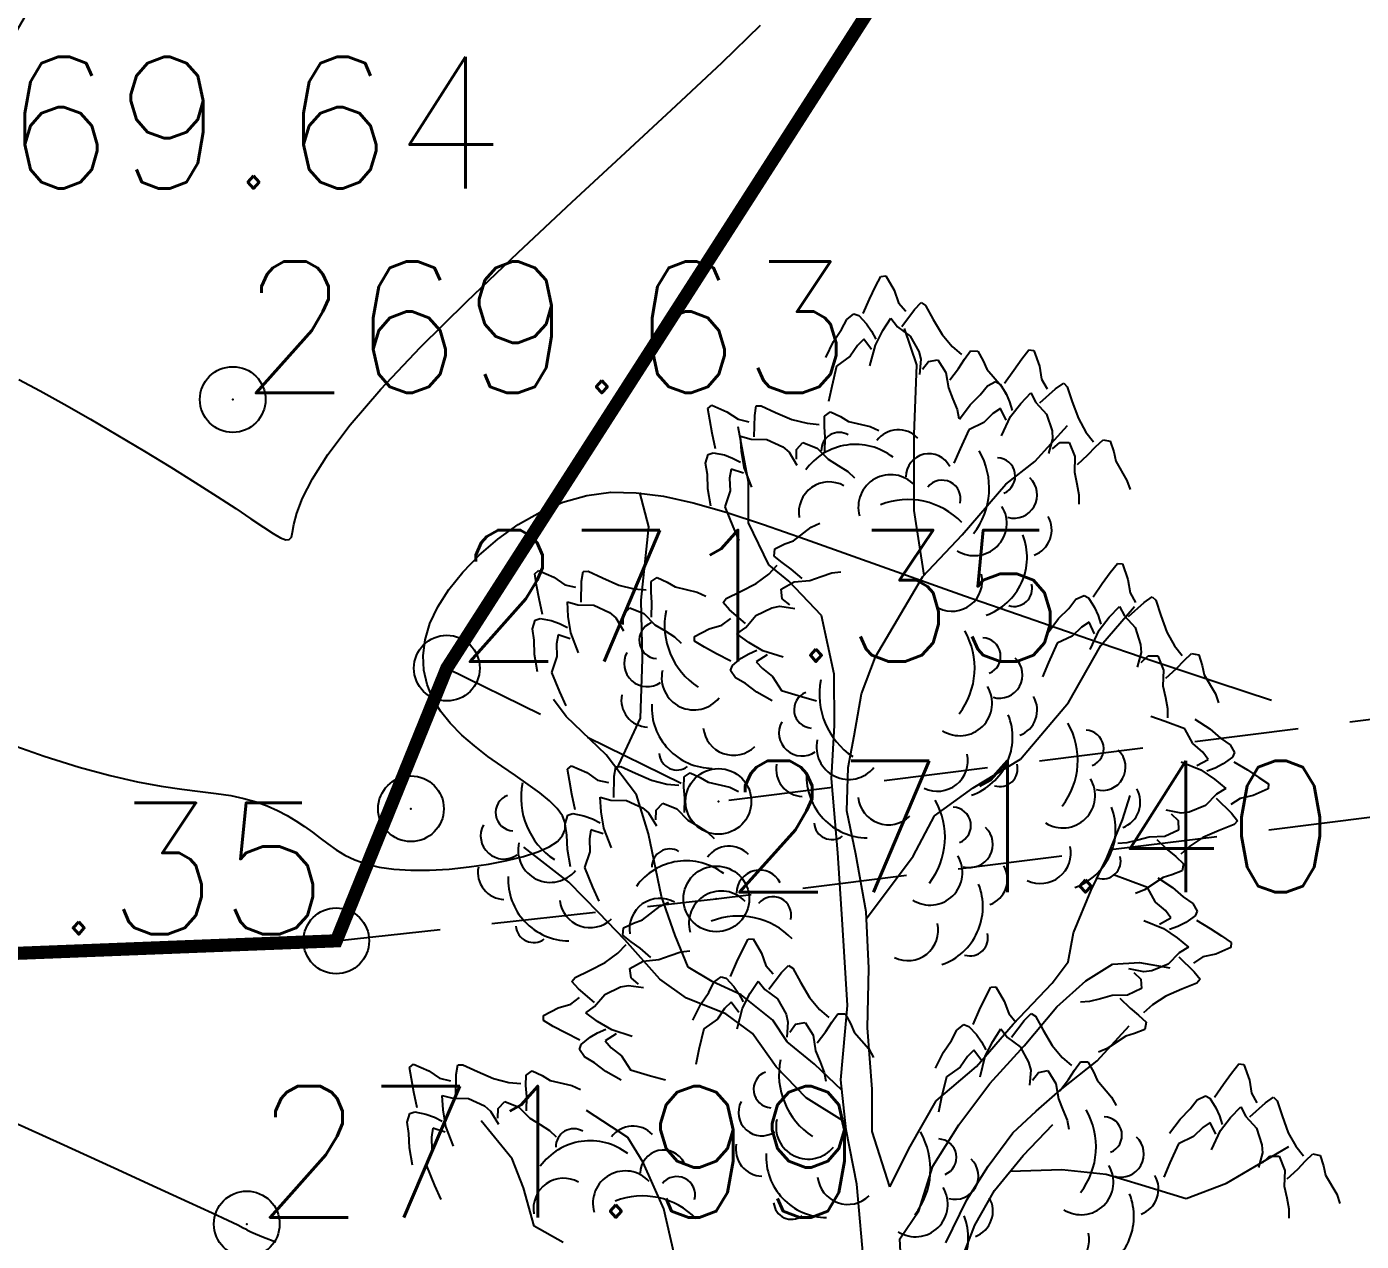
# Model space of a CAD drawing. Header units: millimetres. Extents: x 524954 to 526204, y 9523489 to 9524010.
# Drawn here: x 525396.12 to 525406.27, y 9523714.92 to 9523724.16 of the extents above; entities that cross this region are included whole.
import ezdxf
from ezdxf.enums import TextEntityAlignment as Align

# ---------------------------------------------------------------- set-up
doc = ezdxf.new("R2010")
doc.units = ezdxf.units.MM
doc.header["$PDMODE"] = 32
doc.header["$PDSIZE"] = 0.5
doc.linetypes.add('ACAD_ISO12W100', pattern=[21, 12, -3, 0, -3, 0, -3])
doc.linetypes.add('CACHE2', pattern=[4.7625, 3.175, -1.5875])
for name, color, linetype in [('Arbre', 34, 'ACAD_ISO12W100'), ('Bord Fleuve', 4, 'ACAD_ISO12W100'), ('Caniveau', 5, 'CACHE2'), ('CN_01_00', 3, 'Continuous'), ('CN_02_00', 4, 'Continuous'), ('CN_10_00', 1, 'Continuous'), ('TopoAlt', 3, 'Continuous'), ('TOPOJIS', 7, 'Continuous')]:
    doc.layers.add(name, color=color, linetype=linetype)
doc.styles.add('Simplex 1.0', font='Simplex.shx', dxfattribs={"width": 0.99, "height": 1})

# ---------------------------------------------------------------- blocks, each defined once
blk = doc.blocks.new('TCPOINT M')
at = {"color": 0}
blk.add_point((0, 0), dxfattribs=at)
at = {"layer": 'TopoAlt', "style": 'Simplex 1.0', "width": 0.99}
blk.add_attdef('ALT', (0.15, 0.15), '', height=1, dxfattribs=at)
blk = doc.blocks.new('v088')
at = {"color": 3, "linetype": 'Continuous'}
for p, q in [((-0.024, 12.318), (0.016, 12.396)), ((0.016, 12.396), (0.055, 12.4)), ((0.055, 12.4), (0.118, 12.291)), ((-0.069, 12.224), (-0.024, 12.318)), ((0.118, 12.291), (0.152, 12.195)), ((-0.118, 12.113), (-0.069, 12.224)), ((0.152, 12.195), (0.207, 12.131)), ((0.272, 12.144), (0.324, 12.197)), ((0.324, 12.197), (0.356, 12.175)), ((-0.243, 12.069), (-0.188, 12.111)), ((-0.188, 12.111), (-0.15, 12.099)), ((-0.15, 12.099), (-0.092, 12.035)), ((0.175, 12.015), (0.272, 12.144)), ((0.356, 12.175), (0.415, 12.069)), ((-0.344, 11.901), (-0.283, 11.991)), ((-0.283, 11.991), (-0.243, 12.069)), ((-0.092, 12.035), (-0.054, 11.98)), ((-0.025, 11.872), (0.032, 11.984)), ((0.032, 11.984), (0.092, 12.078)), ((0.092, 12.078), (0.144, 12.013)), ((0.144, 12.013), (0.24, 11.942)), ((0.415, 12.069), (0.484, 11.953)), ((-0.403, 11.78), (-0.344, 11.901)), ((-0.112, 11.918), (-0.162, 11.869)), ((-0.054, 11.839), (-0.112, 11.918)), ((-0.054, 11.98), (-0.022, 11.919)), ((0.24, 11.942), (0.305, 11.825)), ((0.484, 11.953), (0.56, 11.862)), ((-0.217, 11.788), (-0.32, 11.714)), ((-0.162, 11.869), (-0.217, 11.788)), ((-0.066, 11.715), (-0.025, 11.872)), ((0.305, 11.825), (0.32, 11.765)), ((0.56, 11.862), (0.63, 11.801)), ((0.653, 11.766), (0.699, 11.829)), ((0.699, 11.829), (0.754, 11.828)), ((0.754, 11.828), (0.796, 11.754)), ((1.089, 11.768), (1.142, 11.837)), ((1.142, 11.837), (1.181, 11.833)), ((1.181, 11.833), (1.223, 11.714)), ((-0.32, 11.714), (-0.357, 11.558)), ((0.32, 11.765), (0.311, 11.65)), ((0.334, 11.69), (0.378, 11.749)), ((0.378, 11.749), (0.45, 11.762)), ((0.45, 11.762), (0.511, 11.664)), ((0.542, 11.608), (0.608, 11.694)), ((0.608, 11.694), (0.653, 11.766)), ((0.796, 11.754), (0.824, 11.689)), ((0.824, 11.689), (0.934, 11.561)), ((0.958, 11.583), (1.027, 11.683)), ((1.027, 11.683), (1.089, 11.768)), ((1.223, 11.714), (1.239, 11.614)), ((0.511, 11.664), (0.53, 11.547)), ((0.827, 11.564), (0.889, 11.595)), ((0.889, 11.595), (0.923, 11.575)), ((0.923, 11.575), (0.969, 11.502)), ((1.239, 11.614), (1.281, 11.541)), ((1.346, 11.541), (1.408, 11.583)), ((1.408, 11.583), (1.435, 11.556)), ((-0.357, 11.558), (-0.382, 11.444)), ((0.53, 11.547), (0.565, 11.463)), ((0.696, 11.418), (0.773, 11.494)), ((0.773, 11.494), (0.827, 11.564)), ((0.934, 11.561), (0.97, 11.497)), ((0.969, 11.502), (0.996, 11.441)), ((1.081, 11.429), (1.158, 11.51)), ((1.158, 11.51), (1.196, 11.437)), ((1.227, 11.433), (1.346, 11.541)), ((1.435, 11.556), (1.473, 11.441)), ((-1.299, 11.392), (-1.27, 11.417)), ((-1.285, 11.305), (-1.299, 11.392)), ((-1.27, 11.417), (-1.154, 11.366)), ((-0.943, 11.337), (-0.932, 11.411)), ((-0.932, 11.411), (-0.894, 11.412)), ((-0.894, 11.412), (-0.784, 11.361)), ((0.565, 11.463), (0.596, 11.383)), ((0.596, 11.383), (0.609, 11.315)), ((0.615, 11.31), (0.696, 11.418)), ((0.927, 11.391), (0.869, 11.352)), ((0.969, 11.302), (0.927, 11.391)), ((0.996, 11.441), (1.016, 11.375)), ((1.004, 11.329), (1.081, 11.429)), ((1.196, 11.437), (1.277, 11.348)), ((1.473, 11.441), (1.519, 11.314)), ((-1.266, 11.203), (-1.285, 11.305)), ((-1.154, 11.366), (-1.07, 11.309)), ((-1.07, 11.309), (-0.988, 11.29)), ((-0.947, 11.176), (-0.943, 11.337)), ((-0.784, 11.361), (-0.66, 11.307)), ((-0.66, 11.307), (-0.544, 11.278)), ((-0.544, 11.278), (-0.452, 11.27)), ((-0.413, 11.333), (-0.367, 11.365)), ((-0.413, 11.254), (-0.413, 11.333)), ((-0.367, 11.365), (-0.29, 11.329)), ((-0.29, 11.329), (-0.229, 11.292)), ((-0.229, 11.292), (-0.065, 11.254)), ((0.8, 11.283), (0.685, 11.229)), ((0.869, 11.352), (0.8, 11.283)), ((0.935, 11.183), (1.004, 11.329)), ((1.277, 11.348), (1.319, 11.221)), ((1.519, 11.314), (1.577, 11.21)), ((-1.241, 11.084), (-1.266, 11.203)), ((-1.05, 11.179), (-0.971, 11.157)), ((-1.044, 11.067), (-1.05, 11.179)), ((-0.408, 11.17), (-0.413, 11.254)), ((-0.41, 11.061), (-0.408, 11.17)), ((-0.065, 11.254), (0.001, 11.223)), ((0.685, 11.229), (0.619, 11.083)), ((1.319, 11.221), (1.323, 11.16)), ((1.577, 11.21), (1.635, 11.137)), ((-1.024, 10.943), (-1.044, 11.067)), ((-0.971, 11.157), (-0.851, 11.155)), ((-0.851, 11.155), (-0.73, 11.098)), ((-0.73, 11.098), (-0.682, 11.059)), ((-0.626, 11.08), (-0.576, 11.133)), ((-0.626, 11.006), (-0.626, 11.08)), ((-0.576, 11.133), (-0.468, 11.09)), ((-0.468, 11.09), (-0.384, 11.005)), ((0.619, 11.083), (0.573, 10.975)), ((1.323, 11.16), (1.292, 11.048)), ((1.323, 11.083), (1.377, 11.133)), ((1.377, 11.133), (1.45, 11.133)), ((1.45, 11.133), (1.492, 11.025)), ((1.592, 11.037), (1.65, 11.098)), ((1.65, 11.098), (1.708, 11.152)), ((1.708, 11.152), (1.762, 11.141)), ((1.762, 11.141), (1.789, 11.06)), ((-1.317, 10.975), (-1.297, 11.041)), ((-1.303, 10.889), (-1.317, 10.975)), ((-1.297, 11.041), (-1.259, 11.053)), ((-1.259, 11.053), (-1.174, 11.037)), ((-1.174, 11.037), (-1.111, 11.014)), ((-1.111, 11.014), (-1.05, 10.983)), ((-0.682, 11.059), (-0.622, 10.96)), ((-0.384, 11.005), (-0.307, 10.958)), ((1.492, 11.025), (1.489, 10.906)), ((1.512, 10.964), (1.592, 11.037)), ((1.789, 11.06), (1.804, 10.991)), ((1.804, 10.991), (1.889, 10.844)), ((-1.3, 10.78), (-1.303, 10.889)), ((-1.122, 10.929), (-1.134, 10.861)), ((-1.029, 10.899), (-1.122, 10.929)), ((-0.966, 10.792), (-1.024, 10.943)), ((-0.307, 10.958), (-0.234, 10.911)), ((-0.234, 10.911), (-0.184, 10.864)), ((1.489, 10.906), (1.508, 10.818)), ((-1.277, 10.647), (-1.3, 10.78)), ((-1.131, 10.763), (-1.171, 10.642)), ((-1.134, 10.861), (-1.131, 10.763)), ((1.508, 10.818), (1.523, 10.733)), ((1.889, 10.844), (1.912, 10.775)), ((1.523, 10.733), (1.523, 10.664)), ((-1.171, 10.642), (-1.109, 10.494)), ((-1.109, 10.494), (-1.063, 10.387)), ((-0.648, 10.385), (-0.514, 10.488)), ((-0.514, 10.488), (-0.448, 10.519)), ((-0.791, 10.323), (-0.715, 10.36)), ((-0.715, 10.36), (-0.648, 10.385)), ((-0.796, 10.268), (-0.791, 10.323)), ((-0.735, 10.218), (-0.796, 10.268)), ((-2.616, 10.132), (-2.587, 10.158)), ((-2.587, 10.158), (-2.471, 10.107)), ((-0.836, 10.131), (-0.771, 10.198)), ((-0.666, 10.169), (-0.735, 10.218)), ((-0.583, 10.098), (-0.666, 10.169)), ((1.762, 10.142), (1.816, 10.212)), ((1.816, 10.212), (1.854, 10.208)), ((1.854, 10.208), (1.896, 10.089)), ((-2.603, 10.046), (-2.616, 10.132)), ((-2.471, 10.107), (-2.388, 10.049)), ((-2.264, 9.917), (-2.261, 10.077)), ((-2.261, 10.077), (-2.249, 10.151)), ((-2.249, 10.151), (-2.211, 10.152)), ((-2.211, 10.152), (-2.101, 10.101)), ((-2.101, 10.101), (-1.977, 10.047)), ((-1.731, 9.995), (-1.73, 10.074)), ((-1.73, 10.074), (-1.685, 10.105)), ((-1.685, 10.105), (-1.608, 10.069)), ((-1.608, 10.069), (-1.547, 10.033)), ((-1.051, 9.998), (-0.931, 10.06)), ((-0.931, 10.06), (-0.836, 10.131)), ((-0.743, 10.015), (-0.642, 10.071)), ((-0.642, 10.071), (-0.523, 10.083)), ((-0.523, 10.083), (-0.438, 10.113)), ((-0.438, 10.113), (-0.356, 10.14)), ((-0.356, 10.14), (-0.287, 10.149)), ((1.631, 9.958), (1.7, 10.058)), ((1.7, 10.058), (1.762, 10.142)), ((1.896, 10.089), (1.912, 9.989)), ((-2.583, 9.943), (-2.603, 10.046)), ((-2.388, 10.049), (-2.306, 10.03)), ((-1.977, 10.047), (-1.862, 10.018)), ((-1.862, 10.018), (-1.769, 10.01)), ((-1.725, 9.911), (-1.731, 9.995)), ((-1.547, 10.033), (-1.382, 9.994)), ((-1.382, 9.994), (-1.316, 9.963)), ((-1.161, 9.945), (-1.051, 9.998)), ((-0.734, 9.943), (-0.743, 10.015)), ((1.5, 9.939), (1.562, 9.969)), ((1.562, 9.969), (1.596, 9.95)), ((1.596, 9.95), (1.643, 9.877)), ((1.912, 9.989), (1.954, 9.915)), ((2.019, 9.915), (2.081, 9.958)), ((2.081, 9.958), (2.108, 9.931)), ((-2.558, 9.824), (-2.583, 9.943)), ((-2.368, 9.919), (-2.288, 9.897)), ((-2.362, 9.808), (-2.368, 9.919)), ((-2.288, 9.897), (-2.168, 9.895)), ((-2.168, 9.895), (-2.047, 9.839)), ((-1.943, 9.82), (-1.893, 9.873)), ((-1.893, 9.873), (-1.786, 9.83)), ((-1.728, 9.802), (-1.725, 9.911)), ((-1.184, 9.915), (-1.161, 9.945)), ((-1.134, 9.859), (-1.184, 9.915)), ((-1.012, 9.755), (-1.134, 9.859)), ((-0.934, 9.816), (-0.814, 9.874)), ((-0.814, 9.874), (-0.753, 9.886)), ((-0.753, 9.886), (-0.639, 9.87)), ((-0.677, 9.896), (-0.734, 9.943)), ((1.369, 9.792), (1.446, 9.869)), ((1.446, 9.869), (1.5, 9.939)), ((1.643, 9.877), (1.669, 9.815)), ((1.754, 9.804), (1.831, 9.885)), ((1.831, 9.885), (1.869, 9.812)), ((1.9, 9.808), (2.019, 9.915)), ((2.108, 9.931), (2.146, 9.815)), ((-2.634, 9.715), (-2.614, 9.781)), ((-2.614, 9.781), (-2.576, 9.793)), ((-2.576, 9.793), (-2.492, 9.777)), ((-2.492, 9.777), (-2.428, 9.754)), ((-2.428, 9.754), (-2.368, 9.723)), ((-2.342, 9.683), (-2.362, 9.808)), ((-2.047, 9.839), (-2, 9.799)), ((-2, 9.799), (-1.94, 9.7)), ((-1.944, 9.746), (-1.943, 9.82)), ((-1.786, 9.83), (-1.702, 9.745)), ((-1.192, 9.743), (-1.125, 9.794)), ((-1.011, 9.724), (-0.934, 9.816)), ((1.289, 9.685), (1.369, 9.792)), ((1.6, 9.765), (1.542, 9.727)), ((1.643, 9.677), (1.6, 9.765)), ((1.669, 9.815), (1.689, 9.75)), ((1.677, 9.704), (1.754, 9.804)), ((1.869, 9.812), (1.95, 9.723)), ((2.146, 9.815), (2.193, 9.689)), ((-2.621, 9.629), (-2.634, 9.715)), ((-2.439, 9.669), (-2.451, 9.601)), ((-2.346, 9.639), (-2.439, 9.669)), ((-2.283, 9.532), (-2.342, 9.683)), ((-1.702, 9.745), (-1.624, 9.699)), ((-1.624, 9.699), (-1.552, 9.652)), ((-1.552, 9.652), (-1.502, 9.604)), ((-1.402, 9.657), (-1.289, 9.715)), ((-1.401, 9.619), (-1.402, 9.657)), ((-1.289, 9.715), (-1.192, 9.743)), ((-1.079, 9.676), (-1.011, 9.724)), ((-0.989, 9.611), (-1.079, 9.676)), ((1.473, 9.658), (1.358, 9.604)), ((1.542, 9.727), (1.473, 9.658)), ((1.608, 9.558), (1.677, 9.704)), ((1.95, 9.723), (1.993, 9.596)), ((2.193, 9.689), (2.25, 9.585)), ((-2.617, 9.52), (-2.621, 9.629)), ((-2.451, 9.601), (-2.448, 9.503)), ((-1.325, 9.574), (-1.401, 9.619)), ((-1.233, 9.524), (-1.325, 9.574)), ((-0.88, 9.547), (-0.989, 9.611)), ((-0.989, 9.525), (-0.927, 9.553)), ((-0.726, 9.498), (-0.88, 9.547)), ((1.358, 9.604), (1.292, 9.458)), ((1.993, 9.596), (1.996, 9.535)), ((2.25, 9.585), (2.308, 9.512)), ((-2.595, 9.387), (-2.617, 9.52)), ((-2.448, 9.503), (-2.488, 9.382)), ((-1.125, 9.469), (-1.233, 9.524)), ((-1.113, 9.435), (-1.047, 9.49)), ((-1.047, 9.49), (-0.989, 9.525)), ((-0.848, 9.516), (-0.931, 9.463)), ((-0.931, 9.463), (-0.885, 9.411)), ((1.292, 9.458), (1.246, 9.35)), ((1.996, 9.535), (1.966, 9.423)), ((1.996, 9.458), (2.05, 9.508)), ((2.05, 9.508), (2.123, 9.508)), ((2.123, 9.508), (2.166, 9.4)), ((2.266, 9.412), (2.323, 9.473)), ((2.323, 9.473), (2.381, 9.527)), ((2.381, 9.527), (2.435, 9.515)), ((2.435, 9.515), (2.462, 9.435)), ((-2.488, 9.382), (-2.427, 9.234)), ((-1.128, 9.398), (-1.113, 9.435)), ((-1.089, 9.341), (-1.128, 9.398)), ((-1.014, 9.297), (-1.089, 9.341)), ((-0.885, 9.411), (-0.807, 9.351)), ((-0.807, 9.351), (-0.739, 9.244)), ((2.166, 9.4), (2.162, 9.281)), ((2.185, 9.338), (2.266, 9.412)), ((2.462, 9.435), (2.477, 9.365)), ((2.477, 9.365), (2.562, 9.219)), ((-0.927, 9.231), (-1.014, 9.297)), ((-0.739, 9.244), (-0.586, 9.198)), ((2.162, 9.281), (2.181, 9.192)), ((-2.427, 9.234), (-2.38, 9.127)), ((-0.81, 9.165), (-0.927, 9.231)), ((-0.586, 9.198), (-0.473, 9.166)), ((2.181, 9.192), (2.196, 9.108)), ((2.562, 9.219), (2.585, 9.15)), ((2.18, 9.009), (2.07, 9.048)), ((2.196, 9.108), (2.196, 9.038)), ((2.33, 8.953), (2.18, 9.009)), ((2.391, 8.841), (2.33, 8.953)), ((2.406, 9.027), (2.519, 8.953)), ((2.519, 8.953), (2.601, 8.881)), ((2.465, 8.776), (2.391, 8.841)), ((2.601, 8.881), (2.673, 8.832)), ((2.507, 8.721), (2.465, 8.776)), ((2.691, 8.737), (2.621, 8.686)), ((2.673, 8.832), (2.708, 8.773)), ((2.708, 8.773), (2.691, 8.737)), ((-2.366, 8.647), (-2.337, 8.672)), ((-2.353, 8.56), (-2.366, 8.647)), ((-2.337, 8.672), (-2.221, 8.621)), ((-2.011, 8.592), (-1.999, 8.665)), ((-1.999, 8.665), (-1.961, 8.666)), ((-1.961, 8.666), (-1.851, 8.615)), ((2.3, 8.701), (2.45, 8.641)), ((2.421, 8.673), (2.507, 8.721)), ((2.45, 8.641), (2.555, 8.57)), ((2.561, 8.655), (2.497, 8.632)), ((2.621, 8.686), (2.561, 8.655)), ((2.701, 8.703), (2.805, 8.64)), ((2.805, 8.64), (2.893, 8.584)), ((-2.333, 8.457), (-2.353, 8.56)), ((-2.221, 8.621), (-2.138, 8.563)), ((-2.138, 8.563), (-2.056, 8.544)), ((-2.014, 8.431), (-2.011, 8.592)), ((-1.851, 8.615), (-1.727, 8.562)), ((-1.727, 8.562), (-1.612, 8.532)), ((-1.612, 8.532), (-1.519, 8.524)), ((-1.481, 8.509), (-1.48, 8.588)), ((-1.48, 8.588), (-1.435, 8.619)), ((-1.435, 8.619), (-1.357, 8.583)), ((-1.357, 8.583), (-1.297, 8.547)), ((-1.297, 8.547), (-1.132, 8.508)), ((2.555, 8.57), (2.64, 8.498)), ((2.893, 8.584), (2.966, 8.534)), ((2.966, 8.534), (2.964, 8.496)), ((-2.308, 8.338), (-2.333, 8.457)), ((-2.118, 8.433), (-2.038, 8.411)), ((-2.112, 8.322), (-2.118, 8.433)), ((-1.475, 8.425), (-1.481, 8.509)), ((-1.132, 8.508), (-1.066, 8.477)), ((2.57, 8.455), (2.487, 8.369)), ((2.64, 8.498), (2.57, 8.455)), ((2.848, 8.446), (2.749, 8.424)), ((2.964, 8.496), (2.848, 8.446)), ((-2.038, 8.411), (-1.918, 8.409)), ((-1.918, 8.409), (-1.797, 8.353)), ((-1.797, 8.353), (-1.75, 8.313)), ((-1.694, 8.261), (-1.693, 8.334)), ((-1.693, 8.334), (-1.643, 8.387)), ((-1.643, 8.387), (-1.536, 8.344)), ((-1.536, 8.344), (-1.452, 8.259)), ((-1.478, 8.316), (-1.475, 8.425)), ((2.301, 8.311), (2.188, 8.335)), ((2.487, 8.369), (2.362, 8.319)), ((2.568, 8.425), (2.683, 8.312)), ((2.749, 8.424), (2.679, 8.378)), ((-2.384, 8.23), (-2.364, 8.296)), ((-2.371, 8.143), (-2.384, 8.23)), ((-2.364, 8.296), (-2.326, 8.308)), ((-2.326, 8.308), (-2.242, 8.291)), ((-2.242, 8.291), (-2.178, 8.268)), ((-2.178, 8.268), (-2.118, 8.237)), ((-2.092, 8.197), (-2.112, 8.322)), ((-1.75, 8.313), (-1.69, 8.215)), ((-1.452, 8.259), (-1.374, 8.213)), ((2.225, 8.306), (2.278, 8.256)), ((2.278, 8.256), (2.282, 8.183)), ((2.362, 8.319), (2.301, 8.311)), ((2.704, 8.225), (2.591, 8.179)), ((2.683, 8.312), (2.729, 8.254)), ((2.729, 8.254), (2.704, 8.225)), ((-2.367, 8.034), (-2.371, 8.143)), ((-2.189, 8.184), (-2.201, 8.115)), ((-2.096, 8.154), (-2.189, 8.184)), ((-2.033, 8.047), (-2.092, 8.197)), ((-1.374, 8.213), (-1.302, 8.166)), ((-1.302, 8.166), (-1.252, 8.118)), ((2.058, 8.13), (1.971, 8.105)), ((2.178, 8.134), (2.058, 8.13)), ((2.282, 8.183), (2.178, 8.134)), ((2.467, 8.125), (2.367, 8.061)), ((2.591, 8.179), (2.467, 8.125)), ((-2.345, 7.902), (-2.367, 8.034)), ((-2.201, 8.115), (-2.198, 8.017)), ((1.888, 8.085), (1.819, 8.08)), ((1.971, 8.105), (1.888, 8.085)), ((2.117, 8.111), (2.195, 8.035)), ((2.195, 8.035), (2.261, 7.981)), ((2.367, 8.061), (2.298, 7.999)), ((-2.198, 8.017), (-2.238, 7.897)), ((2.261, 7.981), (2.318, 7.927)), ((2.318, 7.927), (2.31, 7.872)), ((-2.238, 7.897), (-2.177, 7.749)), ((1.896, 7.802), (1.786, 7.841)), ((2.163, 7.821), (2.022, 7.727)), ((2.123, 7.82), (2.235, 7.746)), ((2.231, 7.841), (2.163, 7.821)), ((2.31, 7.872), (2.231, 7.841)), ((-2.177, 7.749), (-2.13, 7.641)), ((2.046, 7.746), (1.896, 7.802)), ((2.022, 7.727), (1.955, 7.7)), ((2.107, 7.634), (2.046, 7.746)), ((2.235, 7.746), (2.317, 7.675)), ((-1.663, 7.603), (-1.598, 7.634)), ((2.181, 7.57), (2.107, 7.634)), ((2.317, 7.675), (2.389, 7.625)), ((2.389, 7.625), (2.424, 7.566)), ((-1.797, 7.5), (-1.663, 7.603)), ((2.137, 7.467), (2.223, 7.514)), ((2.223, 7.514), (2.181, 7.57)), ((2.407, 7.53), (2.337, 7.479)), ((2.424, 7.566), (2.407, 7.53)), ((-1.945, 7.383), (-1.94, 7.438)), ((-1.94, 7.438), (-1.864, 7.475)), ((-1.864, 7.475), (-1.797, 7.5)), ((2.016, 7.494), (2.166, 7.434)), ((2.166, 7.434), (2.271, 7.363)), ((2.277, 7.448), (2.213, 7.425)), ((2.337, 7.479), (2.277, 7.448)), ((2.417, 7.496), (2.521, 7.433)), ((2.521, 7.433), (2.609, 7.377)), ((-1.985, 7.246), (-1.92, 7.313)), ((-1.884, 7.333), (-1.945, 7.383)), ((-1.815, 7.284), (-1.884, 7.333)), ((-1.034, 7.275), (-0.994, 7.353)), ((-0.994, 7.353), (-0.955, 7.356)), ((-0.955, 7.356), (-0.891, 7.247)), ((2.271, 7.363), (2.357, 7.292)), ((2.609, 7.377), (2.682, 7.328)), ((2.682, 7.328), (2.68, 7.289)), ((-2.081, 7.175), (-1.985, 7.246)), ((-1.732, 7.213), (-1.815, 7.284)), ((-1.672, 7.198), (-1.587, 7.228)), ((-1.587, 7.228), (-1.505, 7.255)), ((-1.505, 7.255), (-1.436, 7.264)), ((-1.078, 7.18), (-1.034, 7.275)), ((-0.891, 7.247), (-0.858, 7.151)), ((2.286, 7.249), (2.203, 7.162)), ((2.284, 7.218), (2.399, 7.105)), ((2.357, 7.292), (2.286, 7.249)), ((2.465, 7.218), (2.395, 7.171)), ((2.564, 7.239), (2.465, 7.218)), ((2.68, 7.289), (2.564, 7.239)), ((-2.31, 7.06), (-2.2, 7.113)), ((-2.2, 7.113), (-2.081, 7.175)), ((-1.892, 7.13), (-1.791, 7.186)), ((-1.883, 7.058), (-1.892, 7.13)), ((-1.791, 7.186), (-1.672, 7.198)), ((-1.128, 7.069), (-1.078, 7.18)), ((-0.858, 7.151), (-0.802, 7.088)), ((-0.738, 7.1), (-0.686, 7.153)), ((-0.686, 7.153), (-0.654, 7.131)), ((-0.654, 7.131), (-0.595, 7.025)), ((2.018, 7.104), (1.904, 7.128)), ((2.079, 7.112), (2.018, 7.104)), ((2.203, 7.162), (2.079, 7.112)), ((-2.333, 7.03), (-2.31, 7.06)), ((-2.283, 6.974), (-2.333, 7.03)), ((-1.826, 7.011), (-1.883, 7.058)), ((-1.293, 6.947), (-1.253, 7.025)), ((-1.253, 7.025), (-1.198, 7.067)), ((-1.198, 7.067), (-1.16, 7.055)), ((-1.16, 7.055), (-1.101, 6.992)), ((-0.978, 6.941), (-0.918, 7.034)), ((-0.918, 7.034), (-0.866, 6.97)), ((-0.835, 6.972), (-0.738, 7.1)), ((-0.595, 7.025), (-0.526, 6.909)), ((1.941, 7.1), (1.994, 7.049)), ((1.994, 7.049), (1.999, 6.976)), ((2.42, 7.018), (2.307, 6.972)), ((2.399, 7.105), (2.445, 7.047)), ((2.445, 7.047), (2.42, 7.018)), ((-2.342, 6.858), (-2.275, 6.909)), ((-2.161, 6.87), (-2.283, 6.974)), ((-2.161, 6.839), (-2.083, 6.931)), ((-2.083, 6.931), (-1.963, 6.989)), ((-1.963, 6.989), (-1.902, 7.001)), ((-1.902, 7.001), (-1.788, 6.985)), ((-1.354, 6.857), (-1.293, 6.947)), ((-1.101, 6.992), (-1.063, 6.936)), ((-1.063, 6.936), (-1.032, 6.875)), ((-1.035, 6.828), (-0.978, 6.941)), ((-0.866, 6.97), (-0.77, 6.898)), ((-0.526, 6.909), (-0.45, 6.818)), ((0.768, 6.815), (0.813, 6.909)), ((0.813, 6.909), (0.853, 6.987)), ((0.853, 6.987), (0.891, 6.991)), ((0.891, 6.991), (0.955, 6.881)), ((1.775, 6.923), (1.688, 6.899)), ((1.894, 6.927), (1.775, 6.923)), ((1.834, 6.904), (1.912, 6.828)), ((1.999, 6.976), (1.894, 6.927)), ((2.184, 6.918), (2.084, 6.854)), ((2.307, 6.972), (2.184, 6.918)), ((-2.551, 6.772), (-2.439, 6.83)), ((-2.439, 6.83), (-2.342, 6.858)), ((-2.228, 6.791), (-2.161, 6.839)), ((-1.413, 6.737), (-1.354, 6.857)), ((-1.172, 6.826), (-1.227, 6.745)), ((-1.122, 6.874), (-1.172, 6.826)), ((-1.064, 6.795), (-1.122, 6.874)), ((-1.076, 6.671), (-1.035, 6.828)), ((-0.77, 6.898), (-0.705, 6.781)), ((-0.45, 6.818), (-0.379, 6.757)), ((0.719, 6.703), (0.768, 6.815)), ((0.955, 6.881), (0.989, 6.786)), ((1.604, 6.878), (1.535, 6.874)), ((1.688, 6.899), (1.604, 6.878)), ((1.912, 6.828), (1.977, 6.774)), ((2.084, 6.854), (2.014, 6.792)), ((-2.55, 6.734), (-2.551, 6.772)), ((-2.475, 6.689), (-2.55, 6.734)), ((-2.138, 6.726), (-2.228, 6.791)), ((-2.029, 6.662), (-2.138, 6.726)), ((-1.227, 6.745), (-1.33, 6.67)), ((-0.705, 6.781), (-0.69, 6.721)), ((-0.69, 6.721), (-0.699, 6.606)), ((-0.675, 6.646), (-0.632, 6.705)), ((-0.632, 6.705), (-0.56, 6.719)), ((-0.56, 6.719), (-0.498, 6.621)), ((-0.402, 6.651), (-0.357, 6.722)), ((-0.357, 6.722), (-0.31, 6.785)), ((-0.31, 6.785), (-0.255, 6.784)), ((-0.255, 6.784), (-0.214, 6.71)), ((-0.214, 6.71), (-0.186, 6.645)), ((0.594, 6.66), (0.649, 6.702)), ((0.649, 6.702), (0.686, 6.689)), ((0.989, 6.786), (1.044, 6.722)), ((1.011, 6.606), (1.108, 6.734)), ((1.108, 6.734), (1.161, 6.787)), ((1.161, 6.787), (1.192, 6.766)), ((1.192, 6.766), (1.252, 6.66)), ((1.977, 6.774), (2.034, 6.72)), ((2.034, 6.72), (2.026, 6.666)), ((-2.383, 6.639), (-2.475, 6.689)), ((-2.274, 6.584), (-2.383, 6.639)), ((-2.262, 6.55), (-2.196, 6.606)), ((-2.196, 6.606), (-2.138, 6.64)), ((-2.138, 6.64), (-2.076, 6.668)), ((-1.998, 6.632), (-2.08, 6.578)), ((-1.875, 6.613), (-2.029, 6.662)), ((-1.33, 6.67), (-1.367, 6.514)), ((-0.498, 6.621), (-0.48, 6.503)), ((-0.468, 6.564), (-0.402, 6.651)), ((-0.186, 6.645), (-0.075, 6.517)), ((0.554, 6.582), (0.594, 6.66)), ((0.686, 6.689), (0.745, 6.626)), ((0.745, 6.626), (0.783, 6.571)), ((0.868, 6.575), (0.929, 6.669)), ((0.929, 6.669), (0.98, 6.604)), ((0.98, 6.604), (1.076, 6.532)), ((1.252, 6.66), (1.321, 6.544)), ((1.879, 6.614), (1.738, 6.52)), ((1.947, 6.634), (1.879, 6.614)), ((2.026, 6.666), (1.947, 6.634)), ((-2.277, 6.513), (-2.262, 6.55)), ((-2.238, 6.456), (-2.277, 6.513)), ((-2.08, 6.578), (-2.034, 6.526)), ((-2.034, 6.526), (-1.957, 6.466)), ((-1.367, 6.514), (-1.392, 6.4)), ((-0.48, 6.503), (-0.444, 6.419)), ((-0.075, 6.517), (-0.04, 6.453)), ((0.493, 6.492), (0.554, 6.582)), ((0.724, 6.509), (0.675, 6.46)), ((0.782, 6.43), (0.724, 6.509)), ((0.783, 6.571), (0.814, 6.51)), ((0.811, 6.463), (0.868, 6.575)), ((1.076, 6.532), (1.141, 6.416)), ((1.321, 6.544), (1.397, 6.452)), ((1.738, 6.52), (1.671, 6.493)), ((-3.568, 6.377), (-3.539, 6.402)), ((-3.539, 6.402), (-3.423, 6.351)), ((-3.201, 6.396), (-3.163, 6.397)), ((-3.163, 6.397), (-3.053, 6.346)), ((-2.163, 6.412), (-2.238, 6.456)), ((-2.076, 6.346), (-2.163, 6.412)), ((-1.957, 6.466), (-1.888, 6.359)), ((-0.444, 6.419), (-0.414, 6.339)), ((0.433, 6.371), (0.493, 6.492)), ((0.675, 6.46), (0.62, 6.379)), ((0.771, 6.306), (0.811, 6.463)), ((1.141, 6.416), (1.157, 6.356)), ((1.397, 6.452), (1.467, 6.391)), ((1.489, 6.356), (1.536, 6.42)), ((1.536, 6.42), (1.591, 6.419)), ((1.591, 6.419), (1.633, 6.344)), ((2.685, 6.334), (2.739, 6.404)), ((2.739, 6.404), (2.777, 6.4)), ((2.777, 6.4), (2.82, 6.28)), ((-3.555, 6.29), (-3.568, 6.377)), ((-3.423, 6.351), (-3.34, 6.294)), ((-3.216, 6.161), (-3.213, 6.322)), ((-3.213, 6.322), (-3.201, 6.396)), ((-3.053, 6.346), (-2.929, 6.292)), ((-2.683, 6.24), (-2.682, 6.318)), ((-2.682, 6.318), (-2.637, 6.35)), ((-2.637, 6.35), (-2.56, 6.314)), ((-2.56, 6.314), (-2.499, 6.278)), ((-1.959, 6.28), (-2.076, 6.346)), ((-1.888, 6.359), (-1.735, 6.313)), ((-1.735, 6.313), (-1.622, 6.281)), ((-0.414, 6.339), (-0.401, 6.271)), ((0.516, 6.305), (0.479, 6.149)), ((0.62, 6.379), (0.516, 6.305)), ((1.157, 6.356), (1.147, 6.241)), ((1.171, 6.28), (1.215, 6.339)), ((1.215, 6.339), (1.286, 6.353)), ((1.286, 6.353), (1.348, 6.255)), ((1.444, 6.285), (1.489, 6.356)), ((1.633, 6.344), (1.661, 6.279)), ((2.623, 6.25), (2.685, 6.334)), ((-3.535, 6.188), (-3.555, 6.29)), ((-3.34, 6.294), (-3.258, 6.275)), ((-2.929, 6.292), (-2.814, 6.263)), ((-2.814, 6.263), (-2.721, 6.255)), ((-2.677, 6.155), (-2.683, 6.24)), ((-2.499, 6.278), (-2.334, 6.239)), ((-2.334, 6.239), (-2.268, 6.208)), ((1.348, 6.255), (1.367, 6.137)), ((1.378, 6.198), (1.444, 6.285)), ((1.661, 6.279), (1.771, 6.151)), ((2.554, 6.15), (2.623, 6.25)), ((2.82, 6.28), (2.835, 6.18)), ((-3.51, 6.069), (-3.535, 6.188)), ((-3.32, 6.164), (-3.24, 6.142)), ((-3.314, 6.053), (-3.32, 6.164)), ((-3.24, 6.142), (-3.121, 6.14)), ((-3.121, 6.14), (-2.999, 6.083)), ((-2.895, 6.065), (-2.845, 6.118)), ((-2.845, 6.118), (-2.738, 6.075)), ((-2.68, 6.046), (-2.677, 6.155)), ((0.479, 6.149), (0.454, 6.035)), ((1.367, 6.137), (1.402, 6.054)), ((1.771, 6.151), (1.807, 6.088)), ((2.37, 6.061), (2.423, 6.13)), ((2.423, 6.13), (2.485, 6.161)), ((2.485, 6.161), (2.52, 6.142)), ((2.52, 6.142), (2.566, 6.069)), ((2.823, 6), (2.943, 6.107)), ((2.835, 6.18), (2.877, 6.107)), ((2.943, 6.107), (3.004, 6.15)), ((3.004, 6.15), (3.031, 6.123)), ((3.031, 6.123), (3.07, 6.007)), ((-3.586, 5.96), (-3.566, 6.026)), ((-3.566, 6.026), (-3.528, 6.038)), ((-3.528, 6.038), (-3.444, 6.022)), ((-3.444, 6.022), (-3.38, 5.999)), ((-3.38, 5.999), (-3.32, 5.968)), ((-3.294, 5.928), (-3.314, 6.053)), ((-2.999, 6.083), (-2.952, 6.044)), ((-2.952, 6.044), (-2.892, 5.945)), ((-2.896, 5.991), (-2.895, 6.065)), ((-2.738, 6.075), (-2.654, 5.99)), ((1.402, 6.054), (1.433, 5.974)), ((2.293, 5.984), (2.37, 6.061)), ((2.566, 6.069), (2.593, 6.007)), ((2.593, 6.007), (2.612, 5.942)), ((2.6, 5.896), (2.677, 5.996)), ((2.677, 5.996), (2.754, 6.077)), ((2.754, 6.077), (2.793, 6.004)), ((2.793, 6.004), (2.873, 5.915)), ((3.07, 6.007), (3.116, 5.88)), ((-3.573, 5.874), (-3.586, 5.96)), ((-3.392, 5.914), (-3.403, 5.846)), ((-3.298, 5.884), (-3.392, 5.914)), ((-3.235, 5.777), (-3.294, 5.928)), ((-2.654, 5.99), (-2.576, 5.943)), ((-2.576, 5.943), (-2.504, 5.896)), ((-2.504, 5.896), (-2.454, 5.849)), ((1.433, 5.974), (1.446, 5.906)), ((2.212, 5.877), (2.293, 5.984)), ((2.466, 5.919), (2.396, 5.85)), ((2.523, 5.957), (2.466, 5.919)), ((2.566, 5.869), (2.523, 5.957)), ((2.531, 5.75), (2.6, 5.896)), ((2.873, 5.915), (2.916, 5.788)), ((-3.57, 5.765), (-3.573, 5.874)), ((-3.403, 5.846), (-3.4, 5.748)), ((2.281, 5.796), (2.216, 5.65)), ((2.396, 5.85), (2.281, 5.796)), ((2.916, 5.788), (2.92, 5.727)), ((3.116, 5.88), (3.173, 5.777)), ((-3.547, 5.632), (-3.57, 5.765)), ((-3.4, 5.748), (-3.44, 5.627)), ((2.92, 5.727), (2.889, 5.615)), ((2.92, 5.65), (2.973, 5.7)), ((2.973, 5.7), (3.047, 5.7)), ((3.047, 5.7), (3.089, 5.592)), ((3.173, 5.777), (3.231, 5.703)), ((3.247, 5.665), (3.304, 5.719)), ((3.304, 5.719), (3.358, 5.707)), ((3.358, 5.707), (3.385, 5.627)), ((-3.44, 5.627), (-3.379, 5.479)), ((2.216, 5.65), (2.169, 5.542)), ((3.089, 5.592), (3.085, 5.473)), ((3.108, 5.53), (3.189, 5.603)), ((3.189, 5.603), (3.247, 5.665)), ((3.385, 5.627), (3.4, 5.557)), ((3.4, 5.557), (3.485, 5.411)), ((-3.379, 5.479), (-3.332, 5.372)), ((3.085, 5.473), (3.104, 5.384)), ((3.104, 5.384), (3.12, 5.3)), ((3.485, 5.411), (3.508, 5.342)), ((3.12, 5.3), (3.12, 5.23))]:
    blk.add_line(p, q, dxfattribs=at)
at = {"linetype": 'Continuous'}
for p, q in [((0.29, 11.722), (0.197, 12)), ((0.27, 11.193), (0.29, 11.722)), ((-0.991, 10.831), (-1.069, 11.252)), ((0.269, 10.614), (0.27, 11.193)), ((1.188, 10.988), (1.437, 11.261)), ((0.968, 10.816), (1.188, 10.988)), ((-0.991, 10.52), (-0.991, 10.831)), ((0.634, 10.429), (0.968, 10.816)), ((-1.749, 10.491), (-1.817, 10.751)), ((0.345, 10.122), (0.269, 10.614)), ((-1.806, 9.931), (-1.749, 10.491)), ((-0.835, 10.2), (-0.991, 10.52)), ((0.336, 10.112), (0.634, 10.429)), ((-0.683, 10.078), (-0.835, 10.2)), ((-0.435, 9.816), (-0.683, 10.078)), ((0.168, 9.829), (0.336, 10.112)), ((-1.797, 9.483), (-1.806, 9.931)), ((1.69, 9.587), (1.945, 9.885)), ((-0.339, 9.37), (-0.435, 9.816)), ((-0.025, 9.501), (0.168, 9.829)), ((1.444, 9.153), (1.69, 9.587)), ((-1.812, 9.035), (-1.797, 9.483)), ((-0.131, 9.219), (-0.025, 9.501)), ((-0.337, 8.979), (-0.339, 9.37)), ((-2.378, 9.048), (-2.474, 9.177)), ((-0.186, 8.901), (-0.131, 9.219)), ((1.08, 8.722), (1.444, 9.153)), ((-2.074, 8.756), (-2.378, 9.048)), ((-1.992, 8.647), (-1.812, 9.035)), ((-0.36, 8.574), (-0.337, 8.979)), ((-0.231, 8.658), (-0.186, 8.901)), ((-1.843, 8.45), (-2.074, 8.756)), ((-0.243, 8.328), (-0.231, 8.658)), ((0.718, 8.503), (1.08, 8.722)), ((-0.311, 8.009), (-0.36, 8.574)), ((-1.75, 8.153), (-1.843, 8.45)), ((0.424, 8.292), (0.718, 8.503)), ((1.855, 8.26), (1.913, 8.447)), ((-0.174, 8), (-0.243, 8.328)), ((0.262, 7.984), (0.424, 8.292)), ((1.736, 7.971), (1.855, 8.26)), ((-1.653, 7.676), (-1.75, 8.153)), ((-2.358, 7.786), (-2.7, 8.052)), ((-0.274, 7.463), (-0.311, 8.009)), ((-0.096, 7.56), (-0.174, 8)), ((-0.093, 7.509), (0.262, 7.984)), ((1.617, 7.726), (1.736, 7.971)), ((-2.129, 7.554), (-2.358, 7.786)), ((1.481, 7.4), (1.617, 7.726)), ((-1.547, 7.38), (-1.653, 7.676)), ((-1.932, 7.347), (-2.129, 7.554)), ((-0.075, 7.131), (-0.096, 7.56)), ((-0.237, 6.848), (-0.274, 7.463)), ((-1.665, 7.048), (-1.932, 7.347)), ((-1.449, 7.14), (-1.547, 7.38)), ((1.442, 7.181), (1.481, 7.4)), ((-1.266, 7.031), (-1.449, 7.14)), ((-0.084, 6.677), (-0.075, 7.131)), ((1.321, 7.017), (1.442, 7.181)), ((1.575, 7.035), (1.778, 7.163)), ((1.778, 7.163), (1.983, 7.174)), ((1.983, 7.174), (2.214, 7.135)), ((-1.463, 6.903), (-1.665, 7.048)), ((-1.047, 6.93), (-1.266, 7.031)), ((1.023, 6.706), (1.321, 7.017)), ((1.356, 6.837), (1.575, 7.035)), ((-0.806, 6.736), (-1.047, 6.93)), ((-1.162, 6.785), (-1.463, 6.903)), ((-0.287, 6.281), (-0.237, 6.848)), ((1.107, 6.54), (1.356, 6.837)), ((-0.96, 6.634), (-1.162, 6.785)), ((-0.697, 6.571), (-0.806, 6.736)), ((0.743, 6.383), (1.023, 6.706)), ((-0.78, 6.382), (-0.96, 6.634)), ((-0.049, 6.211), (-0.084, 6.677)), ((1.663, 6.427), (1.906, 6.693)), ((-0.488, 6.401), (-0.697, 6.571)), ((0.846, 6.255), (1.107, 6.54)), ((-0.279, 6.204), (-0.488, 6.401)), ((1.381, 6.204), (1.663, 6.427)), ((-0.551, 6.145), (-0.78, 6.382)), ((0.438, 6.122), (0.743, 6.383)), ((-0.248, 5.902), (-0.287, 6.281)), ((-0.049, 5.888), (-0.049, 6.211)), ((0.61, 5.939), (0.846, 6.255)), ((1.198, 6.044), (1.381, 6.204)), ((-0.254, 5.961), (-0.551, 6.145)), ((0.24, 5.776), (0.438, 6.122)), ((-1.907, 5.843), (-2.222, 6.048)), ((1.021, 5.879), (1.198, 6.044)), ((-2.787, 5.681), (-3.023, 5.969)), ((-0.165, 5.487), (-0.248, 5.902)), ((0.411, 5.624), (0.61, 5.939)), ((1.1, 5.706), (1.325, 5.941)), ((-1.791, 5.652), (-1.907, 5.843)), ((0.085, 5.468), (-0.049, 5.888)), ((0.834, 5.626), (1.021, 5.879)), ((0.085, 5.468), (0.24, 5.776)), ((0.881, 5.441), (1.1, 5.706)), ((2.646, 5.496), (3.119, 5.774)), ((-2.701, 5.459), (-2.787, 5.681)), ((-1.635, 5.301), (-1.791, 5.652)), ((0.306, 5.286), (0.411, 5.624)), ((0.671, 5.368), (0.834, 5.626)), ((1.001, 5.586), (1.394, 5.601)), ((1.394, 5.601), (1.731, 5.564)), ((-0.107, 4.829), (-0.165, 5.487)), ((1.731, 5.564), (2, 5.483)), ((2, 5.483), (2.338, 5.378)), ((2.338, 5.378), (2.646, 5.496)), ((-2.621, 5.169), (-2.701, 5.459)), ((0.731, 5.176), (0.881, 5.441)), ((-1.559, 4.967), (-1.635, 5.301)), ((0.161, 5.071), (0.306, 5.286)), ((0.51, 5.041), (0.671, 5.368)), ((-2.4, 5.043), (-2.621, 5.169)), ((0.619, 4.888), (0.731, 5.176)), ((0.172, 4.872), (0.161, 5.071))]:
    blk.add_line(p, q, dxfattribs=at)
at = {"color": 3, "linetype": 'Continuous'}
for centre, major_axis, start_param, end_param in [((-0.3, 11.072), (0.0964, 0.0964), 0.254619, 2.377018), ((0.15, 11.024), (0.145, 0.145), 6.263619, 7.998733), ((-0.176, 10.651), (0.33, 0.33), 0.12682, 1.733702), ((0.275, 10.786), (0.4, 0.4), 4.836335, 6.022049), ((0.383, 10.87), (-0.125, 0.125), 4.396235, 7.060094), ((0.899, 10.876), (0.099, 0.099), 4.31771, 7.031286), ((0.091, 10.641), (0.174, 0.174), 6.236163, 8.918901), ((-0.376, 10.6), (0.164, 0.164), 0.282297, 2.520721), ((0.483, 10.705), (-0.099, 0.099), 3.680741, 6.394318), ((1.029, 10.733), (-0.125, 0.125), 2.081137, 4.744996), ((0.223, 10.132), (-0.4, 0.4), 4.689978, 5.875693), ((0.728, 10.517), (-0.174, 0.174), 1.793126, 4.475865), ((1.111, 10.467), (-0.145, 0.145), 2.713295, 4.448408), ((0.662, 10.258), (-0.33, 0.33), 2.69514, 4.302022), ((0.557, 10.08), (0.164, 0.164), 3.478918, 5.717341), ((1.031, 10.021), (0.0964, 0.0964), 3.62262, 5.745019), ((-1.063, 9.743), (0.4, 0.4), 2.158504, 3.344219), ((-1.682, 9.628), (-0.099, 0.099), -0.421529, 2.292047), ((0.165, 9.415), (0.4, 0.4), 4.836335, 6.022049), ((0.788, 9.505), (-0.099, 0.099), 2.746913, 5.46049), ((-1.76, 9.451), (-0.125, 0.125), 0.293965, 2.957824), ((0.918, 9.363), (0.125, 0.125), 3.651933, 6.315792), ((-1.405, 9.343), (0.174, 0.174), 2.133893, 4.816631), ((0.115, 9.214), (-0.4, 0.4), 0.587708, 1.773422), ((0.617, 9.147), (-0.174, 0.174), 1.793126, 4.475865), ((-1.753, 9.172), (-0.145, 0.145), 0.590553, 2.325666), ((-1.26, 9.119), (0.33, 0.33), 2.307735, 3.914618), ((-0.504, 9.099), (0.099, 0.099), 1.149268, 3.862844), ((1.001, 9.096), (-0.145, 0.145), 2.713295, 4.448408), ((0.552, 8.888), (-0.33, 0.33), 2.69514, 4.302022), ((-1.104, 8.984), (0.164, 0.164), 2.463212, 4.701636), ((-0.582, 8.923), (0.125, 0.125), 1.864761, 4.52862), ((0.949, 8.713), (-0.4, 0.4), 3.265538, 4.451253), ((1.572, 8.803), (0.099, 0.099), 4.31771, 7.031286), ((-0.227, 8.814), (0.174, 0.174), 2.133893, 4.816631), ((-1.534, 8.776), (0.0964, 0.0964), 2.435534, 4.557933), ((0.447, 8.71), (-0.164, 0.164), 1.908121, 4.146545), ((1.702, 8.661), (0.125, 0.125), 3.651933, 6.315792), ((-0.575, 8.644), (0.145, 0.145), 2.161349, 3.896462), ((0.921, 8.65), (0.0964, 0.0964), 3.62262, 5.745019), ((-2.155, 8.43), (0.4, 0.4), 2.158504, 3.344219), ((-0.082, 8.59), (0.33, 0.33), 2.307735, 3.914618), ((1.401, 8.445), (0.174, 0.174), 3.363922, 6.046661), ((-2.774, 8.316), (-0.099, 0.099), -0.421529, 2.292047), ((0.074, 8.455), (0.164, 0.164), 2.463212, 4.701636), ((1.785, 8.394), (-0.145, 0.145), 2.713295, 4.448408), ((-0.061, 8.127), (-0.4, 0.4), 3.265538, 4.451253), ((0.562, 8.217), (0.099, 0.099), 4.31771, 7.031286), ((1.336, 8.186), (-0.33, 0.33), 2.69514, 4.302022), ((-0.356, 8.247), (0.0964, 0.0964), 2.435534, 4.557933), ((-2.851, 8.139), (-0.125, 0.125), 0.293965, 2.957824), ((0.692, 8.074), (-0.125, 0.125), 2.081137, 4.744996), ((-2.497, 8.031), (0.174, 0.174), 2.133893, 4.816631), ((-1.589, 7.903), (0.0964, 0.0964), 0.254619, 2.377018), ((-1.138, 7.855), (-0.145, 0.145), 4.692823, 6.427936), ((1.23, 8.008), (0.164, 0.164), 3.478918, 5.717341), ((-1.464, 7.482), (0.33, 0.33), 0.12682, 1.733702), ((0.391, 7.858), (0.174, 0.174), 3.363922, 6.046661), ((1.705, 7.948), (-0.0964, 0.0964), 2.051824, 4.174223), ((-2.844, 7.86), (-0.145, 0.145), 0.590553, 2.325666), ((-2.352, 7.806), (0.33, 0.33), 2.307735, 3.914618), ((-0.906, 7.701), (0.125, 0.125), 5.967031, 8.63089), ((0.775, 7.808), (-0.145, 0.145), 2.713295, 4.448408), ((-1.198, 7.473), (-0.174, 0.174), 4.665366, 7.348105), ((0.326, 7.599), (0.33, 0.33), 4.265936, 5.872819), ((-2.195, 7.672), (0.164, 0.164), 2.463212, 4.701636), ((-1.664, 7.431), (-0.164, 0.164), -1.288499, 0.949924), ((-0.805, 7.536), (-0.099, 0.099), 3.680741, 6.394318), ((-1.066, 6.963), (-0.4, 0.4), 4.689978, 5.875693), ((-2.625, 7.463), (0.0964, 0.0964), 2.435534, 4.557933), ((0.221, 7.421), (0.164, 0.164), 3.478918, 5.717341), ((0.695, 7.362), (-0.0964, 0.0964), 2.051824, 4.174223), ((-0.193, 6.324), (-0.4, 0.4), 0.587708, 1.773422), ((-0.812, 6.21), (-0.099, 0.099), -0.421529, 2.292047), ((-0.89, 6.033), (0.125, 0.125), 1.864761, 4.52862), ((1.088, 5.771), (-0.4, 0.4), 3.265538, 4.451253), ((1.711, 5.861), (0.099, 0.099), 4.31771, 7.031286), ((-2.32, 5.773), (0.0964, 0.0964), 0.254619, 2.377018), ((-1.869, 5.725), (0.145, 0.145), 6.263619, 7.998733), ((-0.535, 5.925), (0.174, 0.174), 2.133893, 4.816631), ((-2.195, 5.352), (0.33, 0.33), 0.12682, 1.733702), ((-0.882, 5.754), (-0.145, 0.145), 0.590553, 2.325666), ((-0.172, 5.602), (0.4, 0.4), 4.836335, 6.022049), ((0.452, 5.692), (0.099, 0.099), 4.31771, 7.031286), ((1.841, 5.718), (-0.125, 0.125), 2.081137, 4.744996), ((-1.637, 5.571), (-0.125, 0.125), 4.396235, 7.060094), ((-0.39, 5.7), (0.33, 0.33), 2.307735, 3.914618), ((-1.928, 5.343), (0.174, 0.174), 6.236163, 8.918901), ((0.582, 5.55), (0.125, 0.125), 3.651933, 6.315792), ((1.54, 5.502), (0.174, 0.174), 3.363922, 6.046661), ((-2.395, 5.301), (-0.164, 0.164), -1.288499, 0.949924), ((-1.536, 5.406), (0.099, 0.099), 5.251538, 7.965114), ((-0.234, 5.566), (-0.164, 0.164), 0.892416, 3.130839), ((1.924, 5.452), (-0.145, 0.145), 2.713295, 4.448408), ((-1.797, 4.833), (0.4, 0.4), 6.260774, 7.446489), ((0.28, 5.334), (0.174, 0.174), 3.363922, 6.046661), ((0.664, 5.283), (-0.145, 0.145), 2.713295, 4.448408), ((1.475, 5.243), (0.33, 0.33), 4.265936, 5.872819), ((-0.663, 5.357), (0.0964, 0.0964), 2.435534, 4.557933), ((0.215, 5.075), (-0.33, 0.33), 2.69514, 4.302022), ((1.37, 5.065), (-0.164, 0.164), 1.908121, 4.146545)]:
    blk.add_ellipse(centre, major_axis=major_axis, ratio=1, start_param=start_param, end_param=end_param, dxfattribs=at)

msp = doc.modelspace()

# ---------------------------------------------------------------- hatches: boundary and pattern name
at = {"layer": 'Bord Fleuve', "ltscale": 0.5}
h = msp.add_hatch(dxfattribs=at)
h.set_pattern_fill('ANSI33', color=135, scale=2, angle=15, style=0)
edge = h.paths.add_edge_path()
edge.add_line((525439.351, 9523820.38), (525429.428, 9523796.02))
edge.add_line((525429.428, 9523796.02), (525428.884, 9523788.101))
edge.add_line((525428.884, 9523788.101), (525428.353, 9523783.613))
edge.add_line((525428.353, 9523783.613), (525432.345, 9523771.044))
edge.add_line((525432.345, 9523771.044), (525425.155, 9523761.396))
edge.add_line((525425.155, 9523761.396), (525425.603, 9523757.857))
edge.add_line((525425.603, 9523757.857), (525425.392, 9523752.767))
edge.add_line((525425.392, 9523752.767), (525425.531, 9523737.269))
edge.add_line((525425.531, 9523737.269), (525420.173, 9523734.242))
edge.add_line((525420.173, 9523734.242), (525409.231, 9523730.837))
edge.add_line((525409.231, 9523730.837), (525403.15, 9523725.262))
edge.add_line((525403.15, 9523725.262), (525399.312, 9523719.279))
edge.add_line((525399.312, 9523719.279), (525398.471, 9523717.204))
edge.add_line((525398.471, 9523717.204), (525387.323, 9523716.767))
edge.add_line((525387.323, 9523716.767), (525379.743, 9523715.417))
edge.add_line((525439.351, 9523820.38), (525412.029, 9523831.392))
edge.add_line((525412.029, 9523831.392), (525397.674, 9523844.829))
edge.add_line((525397.674, 9523844.829), (525370.042, 9523852.892))
edge.add_line((525370.042, 9523852.892), (525354.138, 9523871.224))
edge.add_line((525335.046, 9523740.934), (525335.464, 9523745.788))
edge.add_line((525335.464, 9523745.788), (525334.824, 9523749.483))
edge.add_line((525334.824, 9523749.483), (525332.978, 9523755.879))
edge.add_line((525332.978, 9523755.879), (525332.09, 9523761.937))
edge.add_line((525332.09, 9523761.937), (525333.482, 9523768.659))
edge.add_line((525333.482, 9523768.659), (525335.755, 9523783.426))
edge.add_line((525335.755, 9523783.426), (525345.567, 9523814.167))
edge.add_line((525345.567, 9523814.167), (525355.202, 9523841.723))
edge.add_line((525355.202, 9523841.723), (525358.159, 9523858.254))
edge.add_line((525358.159, 9523858.254), (525357.891, 9523860.435))
edge.add_line((525357.891, 9523860.435), (525354.138, 9523871.224))
edge.add_line((525335.072, 9523740.932), (525368.644, 9523722.072))
edge.add_line((525368.644, 9523722.072), (525369.749, 9523720.981))
edge.add_line((525369.749, 9523720.981), (525379.743, 9523715.417))

# ---------------------------------------------------------------- linework, layer by layer
at = {"layer": 'Bord Fleuve', "ltscale": 0.35, "flags": 128}
msp.add_lwpolyline([(525439.351, 9523820.38, 0.1, 0.1, 0), (525429.428, 9523796.02, 0.1, 0.1, 0), (525428.884, 9523788.101, 0.1, 0.1, 0), (525428.353, 9523783.613, 0.1, 0.1, 0), (525432.345, 9523771.044, 0.1, 0.1, 0), (525425.155, 9523761.396, 0.1, 0.1, 0), (525425.603, 9523757.857, 0.1, 0.1, 0), (525425.392, 9523752.767, 0.1, 0.1, 0), (525425.531, 9523737.269, 0.1, 0.1, 0), (525420.173, 9523734.242, 0.1, 0.1, 0), (525409.231, 9523730.837, 0.1, 0.1, 0), (525403.15, 9523725.262, 0.1, 0.1, 0), (525399.312, 9523719.279, 0.1, 0.1, 0), (525398.471, 9523717.204, 0.1, 0.1, 0), (525387.323, 9523716.767, 0.1, 0.1, 0), (525379.743, 9523715.417, 0.1, 0.1, 0)], format="xyseb", dxfattribs=at)
at = {"layer": 'Caniveau', "ltscale": 0.25, "flags": 128}
for points in [[(525399.312, 9523719.279), (525401.378, 9523718.265), (525411.902, 9523719.59), (525412.827, 9523719.669), (525425.042, 9523714.005), (525427.205, 9523711.212), (525431.084, 9523706.232), (525436.322, 9523699.997), (525436.838, 9523699.446), (525438.528, 9523698.693), (525441.418, 9523697.459)], [(525398.471, 9523717.204), (525401.362, 9523717.523), (525412.641, 9523718.932), (525424.455, 9523713.369), (525426.614, 9523710.722), (525430.495, 9523705.754), (525435.745, 9523699.498), (525436.337, 9523698.799), (525441.525, 9523696.567)]]:
    msp.add_lwpolyline(points, dxfattribs=at)
at = {"layer": 'CN_01_00', "elevation": 271, "flags": 128}
msp.add_lwpolyline([(525395.948, 9523718.716), (525396.249, 9523718.609), (525396.516, 9523718.525), (525396.752, 9523718.462), (525396.958, 9523718.415), (525397.138, 9523718.382), (525397.296, 9523718.359), (525397.435, 9523718.341), (525397.557, 9523718.326), (525397.668, 9523718.309), (525397.768, 9523718.287), (525397.861, 9523718.261), (525397.945, 9523718.23), (525398.024, 9523718.195), (525398.096, 9523718.158), (525398.164, 9523718.117), (525398.228, 9523718.075), (525398.289, 9523718.031), (525398.348, 9523717.985), (525398.407, 9523717.941), (525398.47, 9523717.897), (525398.537, 9523717.857), (525398.612, 9523717.82), (525398.698, 9523717.789), (525398.796, 9523717.765), (525398.909, 9523717.748), (525399.039, 9523717.741), (525399.181, 9523717.742), (525399.33, 9523717.75), (525399.481, 9523717.766), (525399.629, 9523717.787), (525399.769, 9523717.814), (525399.896, 9523717.846), (525400.004, 9523717.881), (525400.09, 9523717.92), (525400.153, 9523717.961), (525400.193, 9523718.005), (525400.213, 9523718.052), (525400.212, 9523718.102), (525400.191, 9523718.154), (525400.152, 9523718.21), (525400.094, 9523718.268), (525400.019, 9523718.329), (525399.931, 9523718.394), (525399.833, 9523718.461), (525399.73, 9523718.532), (525399.625, 9523718.607), (525399.522, 9523718.687), (525399.425, 9523718.77), (525399.337, 9523718.859), (525399.263, 9523718.952), (525399.204, 9523719.051), (525399.161, 9523719.154), (525399.137, 9523719.263), (525399.131, 9523719.376), (525399.146, 9523719.494), (525399.183, 9523719.618), (525399.243, 9523719.745), (525399.327, 9523719.877), (525399.433, 9523720.01), (525399.558, 9523720.139), (525399.699, 9523720.261), (525399.854, 9523720.372), (525400.021, 9523720.466), (525400.195, 9523720.541), (525400.376, 9523720.592), (525400.56, 9523720.617), (525400.753, 9523720.614), (525400.96, 9523720.587), (525401.187, 9523720.537), (525401.438, 9523720.465), (525401.721, 9523720.372), (525402.04, 9523720.26), (525402.402, 9523720.131), (525402.808, 9523719.986), (525403.25, 9523719.83), (525403.719, 9523719.666), (525404.202, 9523719.499), (525404.689, 9523719.332), (525405.17, 9523719.172), (525405.585, 9523719.036)], dxfattribs=at)
at = {"layer": 'CN_02_00', "elevation": 272, "flags": 128}
msp.add_lwpolyline([(525395.887, 9523715.883), (525396.37, 9523715.663), (525396.781, 9523715.476), (525397.106, 9523715.327), (525397.35, 9523715.215), (525397.527, 9523715.133), (525397.646, 9523715.077), (525397.721, 9523715.042), (525397.762, 9523715.021), (525397.781, 9523715.011), (525397.79, 9523715.005), (525397.8, 9523714.999), (525397.82, 9523714.989), (525397.856, 9523714.974), (525397.917, 9523714.95), (525398.012, 9523714.914)], dxfattribs=at)
at = {"layer": 'CN_10_00', "elevation": 270, "flags": 128}
msp.add_lwpolyline([(525396.056, 9523721.476), (525396.218, 9523721.389), (525396.402, 9523721.287), (525396.6, 9523721.174), (525396.806, 9523721.053), (525397.012, 9523720.93), (525397.212, 9523720.808), (525397.398, 9523720.692), (525397.565, 9523720.586), (525397.706, 9523720.493), (525397.822, 9523720.414), (525397.916, 9523720.351), (525397.99, 9523720.303), (525398.046, 9523720.271), (525398.086, 9523720.255), (525398.113, 9523720.257), (525398.129, 9523720.276), (525398.138, 9523720.313), (525398.148, 9523720.373), (525398.17, 9523720.458), (525398.213, 9523720.572), (525398.289, 9523720.72), (525398.407, 9523720.905), (525398.577, 9523721.131), (525398.809, 9523721.401), (525399.11, 9523721.718), (525399.465, 9523722.069), (525399.855, 9523722.443), (525400.263, 9523722.825), (525400.67, 9523723.202), (525401.057, 9523723.561), (525401.406, 9523723.888), (525401.698, 9523724.171)], dxfattribs=at)

# ---------------------------------------------------------------- block references
at = {"layer": 'Arbre'}
msp.add_blockref('v088', (525402.597, 9523709.864), dxfattribs=at)
at = {"layer": 'TOPOJIS'}
ref = msp.add_blockref('TCPOINT M', (525395.033, 9523722.88, 269.64), dxfattribs=at)
ref.add_attrib('ALT', '269.64', (525395.083, 9523722.93, 269.64), dxfattribs={"layer": 'TopoAlt', "height": 1, "style": 'Simplex 1.0', "width": 0.99})
ref = msp.add_blockref('TCPOINT M', (525397.683, 9523721.323, 269.63), dxfattribs=at)
ref.add_attrib('ALT', '269.63', (525397.733, 9523721.373, 269.63), dxfattribs={"layer": 'TopoAlt', "height": 1, "style": 'Simplex 1.0', "width": 0.99})
ref = msp.add_blockref('TCPOINT M', (525399.312, 9523719.279, 271.35), dxfattribs=at)
ref.add_attrib('ALT', '271.35', (525399.362, 9523719.329, 271.35), dxfattribs={"layer": 'TopoAlt', "height": 1, "style": 'Simplex 1.0', "width": 0.99})
ref = msp.add_blockref('TCPOINT M', (525401.362, 9523717.523, 271.4), dxfattribs=at)
ref.add_attrib('ALT', '271.40', (525401.412, 9523717.573, 271.4), dxfattribs={"layer": 'TopoAlt', "height": 1, "style": 'Simplex 1.0', "width": 0.99})
for p in [(525401.378, 9523718.265, 271.39), (525399.039, 9523718.209, 270.56)]:
    msp.add_blockref('TCPOINT M', p, dxfattribs=at)
ref = msp.add_blockref('TCPOINT M', (525398.471, 9523717.204, 271.35), dxfattribs=at)
ref.add_attrib('ALT', '271.35', dxfattribs={"layer": 'TopoAlt', "height": 1, "style": 'Simplex 1.0', "width": 0.99}).set_placement((525398.421, 9523717.254, 271.35), align=Align.RIGHT)
ref = msp.add_blockref('TCPOINT M', (525397.79, 9523715.049, 271.99), dxfattribs=at)
ref.add_attrib('ALT', '271.99', (525397.84, 9523715.099, 271.99), dxfattribs={"layer": 'TopoAlt', "height": 1, "style": 'Simplex 1.0', "width": 0.99})

doc.saveas('drawing.dxf')
